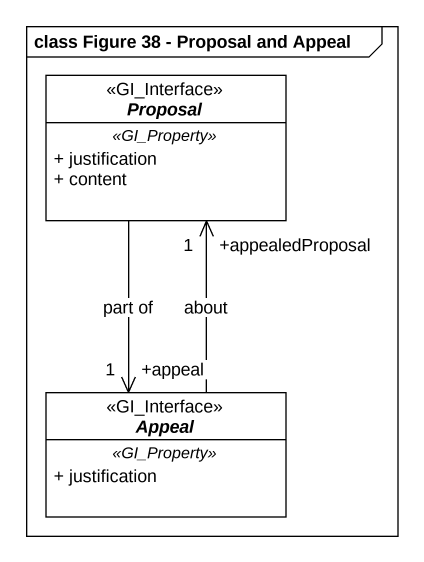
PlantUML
@startuml
mainframe class Figure 38 - Proposal and Appeal
hide circle
hide empty members
skinparam classAttributeIconSize 0
interface Proposal <<GI_Interface>> #FFFFFF {
  .. <<GI_Property>> ..
  + justification
  + content
}
interface Appeal <<GI_Interface>> #FFFFFF {
  .. <<GI_Property>> ..
  + justification
}
Proposal --> "+appeal\n1" Appeal : part of
Appeal -up-> "+appealedProposal\n1" Proposal : about
@enduml
